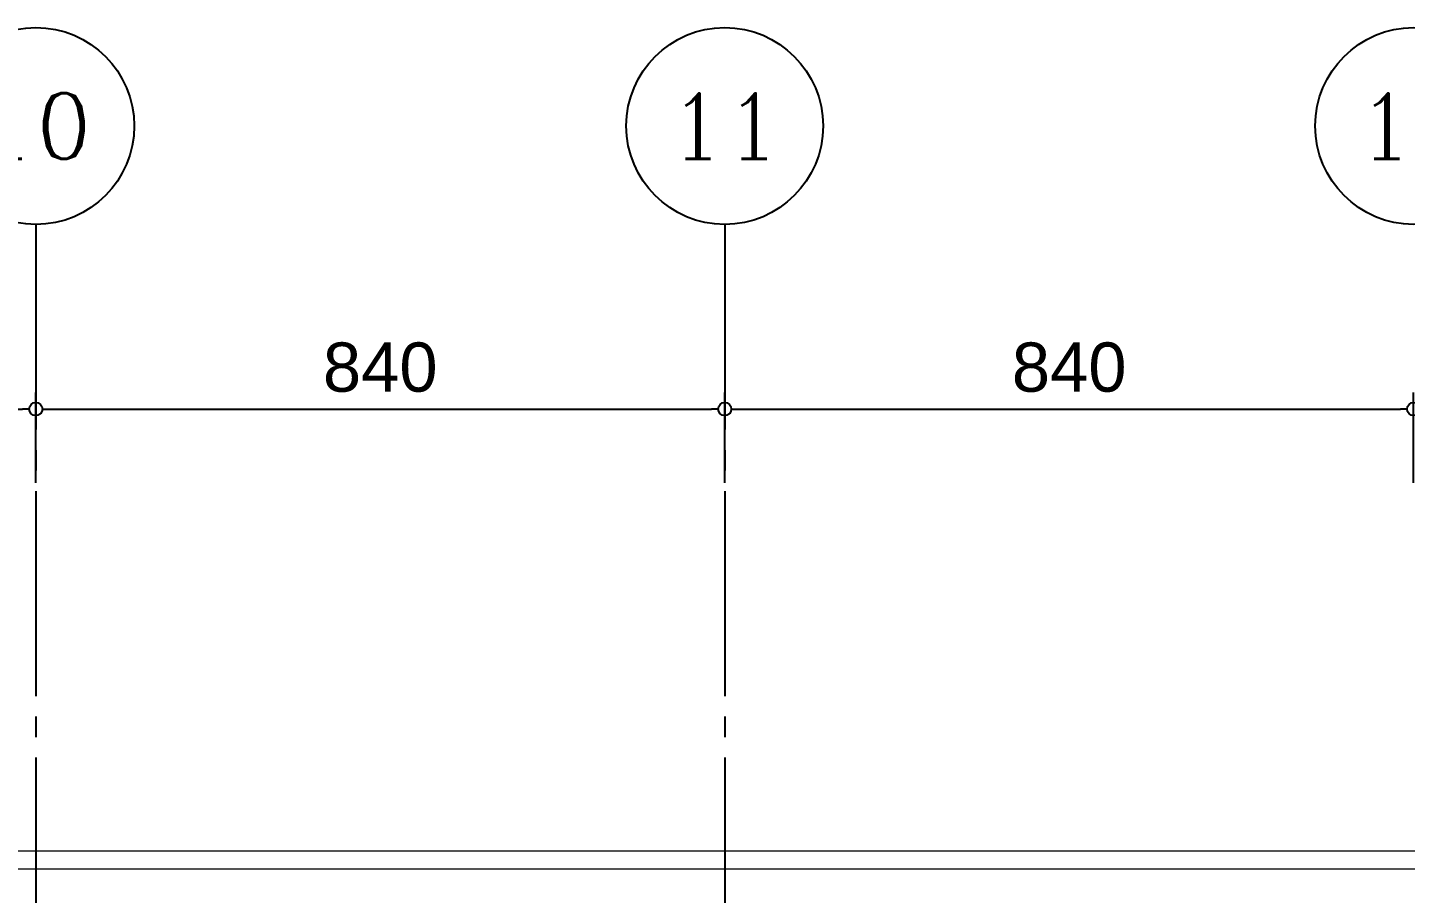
# Model space of a CAD drawing. Extents: x -18489 to 195597, y -1599 to 112111.
# Drawn here: x 7670 to 9350, y 28565 to 29621 of the extents above; entities that cross this region are included whole.
import ezdxf
from ezdxf.enums import TextEntityAlignment as Align
from ezdxf.xclip import XClip

# ---------------------------------------------------------------- set-up
doc = ezdxf.new("R2010")
doc.units = 0
doc.header["$LTSCALE"] = 100
doc.header["$XCLIPFRAME"] = 2
doc.linetypes.add('188K-SM-07-F10-MECH-CR PIPE-Y2257103$0$X-S-FAB_SL ALL$0$COL-CEN-LIN', pattern=[3.25, 2.5, -0.25, 0.25, -0.25])
doc.linetypes.add('188K-SM-07-F10-MECH-CR PIPE-Y2257103$0$X-S-FAB_SL ALL$0$Wipeout_Contour', pattern=[1, 0, -1])
for name, color, linetype in [('188K-SM-07-F10-MECH-CR PIPE-Y2257103$0$X-S-FAB_SL ALL$0$0-MC', 12, 'Continuous'), ('188K-SM-07-F10-MECH-CR PIPE-Y2257103$0$X-S-FAB_SL ALL$0$0-NC', 3, 'Continuous'), ('188K-SM-07-F10-MECH-CR PIPE-Y2257103$0$X-S-FAB_SL ALL$0$A-BLOCK', 7, 'Continuous'), ('188K-SM-07-F10-MECH-CR PIPE-Y2257103$0$X-S-FAB_SL ALL$0$A-ROOF', 7, 'Continuous'), ('188K-SM-07-F10-MECH-CR PIPE-Y2257103$0$X-S-FAB_SL ALL$0$ASP_1', 1, 'Continuous'), ('188K-SM-07-F10-MECH-CR PIPE-Y2257103$0$X-S-FAB_SL ALL$0$CCL', 15, '188K-SM-07-F10-MECH-CR PIPE-Y2257103$0$X-S-FAB_SL ALL$0$COL-CEN-LIN'), ('188K-SM-07-F10-MECH-CR PIPE-Y2257103$0$X-S-FAB_SL ALL$0$DIM', 15, 'Continuous'), ('188K-SM-07-F10-MECH-CR PIPE-Y2257103$0$X-S-FAB_SL ALL$0$Hattch', 7, 'Continuous')]:
    doc.layers.add(name, color=color, linetype=linetype)
doc.styles.add('188K-SM-07-F10-MECH-CR PIPE-Y2257103$0$X-S-FAB_SL ALL$0$COL-NUM', font='romanc')
doc.styles.add('188K-SM-07-F10-MECH-CR PIPE-Y2257103$0$X-S-FAB_SL ALL$0$DIM', font='', dxfattribs={"width": 0.8})
doc.styles.add('188K-SM-07-F10-MECH-CR PIPE-Y2257103$0$X-S-FAB_SL ALL$0$Gen-Text', font='arial.ttf', dxfattribs={"height": 2.5})
doc.styles.get('188K-SM-07-F10-MECH-CR PIPE-Y2257103$0$X-S-FAB_SL ALL$0$DIM').set_extended_font_data('MingLiU')
doc.dimstyles.new('188K-SM-07-F10-MECH-CR PIPE-Y2257103$0$X-S-FAB_SL ALL$0$CIRL', dxfattribs={"dimtxt": 50, "dimasz": 25, "dimexe": 16, "dimexo": 0, "dimgap": 6, "dimtad": 1, "dimdsep": 46, "dimtxsty": '188K-SM-07-F10-MECH-CR PIPE-Y2257103$0$X-S-FAB_SL ALL$0$DIM', "dimblk": '188K-SM-07-F10-MECH-CR PIPE-Y2257103$0$X-S-FAB_SL ALL$0$_DotBlank', "dimcen": 10, "dimdle": 16, "dimclrd": 256, "dimclre": 256, "dimclrt": 6, "dimadec": 0, "dimazin": 0, "dimtfac": 1, "dimtix": 1, "dimtmove": 2, "dimatfit": 3, "dimldrblk": '188K-SM-07-F10-MECH-CR PIPE-Y2257103$0$X-S-FAB_SL ALL$0$ARROW', "dimfxl": 1, "dimtolj": 1, "dimtzin": 0, "dimarcsym": 0})

# ---------------------------------------------------------------- blocks, each defined once
blk = doc.blocks.new('188K-SM-07-F10-MECH-CR PIPE-Y2257103$0$X-S-FAB_SL ALL$0$剖面元素_595_3', base_point=(23061.3, -8263.1))
at = {"layer": '188K-SM-07-F10-MECH-CR PIPE-Y2257103$0$X-S-FAB_SL ALL$0$A-ROOF', "color": 6, "lineweight": 0}
blk.add_line((35728.8, -5977.3), (24863.8, -5977.3), dxfattribs=at)
at = {"color": 254, "linetype": '188K-SM-07-F10-MECH-CR PIPE-Y2257103$0$X-S-FAB_SL ALL$0$Wipeout_Contour', "lineweight": 0, "ltscale": 123706.451728}
blk.add_wipeout([(24906.3, -6027.7), (35728.8, -6027.7), (35728.8, -5999.1), (24906.3, -5999.1)], dxfattribs=at).dxf.layer = '188K-SM-07-F10-MECH-CR PIPE-Y2257103$0$X-S-FAB_SL ALL$0$Hattch'
at = {"layer": '188K-SM-07-F10-MECH-CR PIPE-Y2257103$0$X-S-FAB_SL ALL$0$A-ROOF', "color": 6, "lineweight": 0}
blk.add_line((35728.8, -5999.1), (24863.8, -5999.1), dxfattribs=at)
blk = doc.blocks.new('188K-SM-07-F10-MECH-CR PIPE-Y2257103$0$X-S-FAB_SL ALL$0$A$C2e9ab586')
at = {"layer": '188K-SM-07-F10-MECH-CR PIPE-Y2257103$0$X-S-FAB_SL ALL$0$A-ROOF', "lineweight": 0}
blk.add_blockref('188K-SM-07-F10-MECH-CR PIPE-Y2257103$0$X-S-FAB_SL ALL$0$剖面元素_595_3', (-28106.4, 285), dxfattribs=at)
blk = doc.blocks.new('188K-SM-07-F10-MECH-CR PIPE-Y2257103$0$X-S-FAB_SL ALL$0$cn-y')
at = {"layer": '188K-SM-07-F10-MECH-CR PIPE-Y2257103$0$X-S-FAB_SL ALL$0$0-MC'}
blk.add_circle((-50, 0), 50, dxfattribs=at)
at = {"layer": '188K-SM-07-F10-MECH-CR PIPE-Y2257103$0$X-S-FAB_SL ALL$0$0-NC', "style": '188K-SM-07-F10-MECH-CR PIPE-Y2257103$0$X-S-FAB_SL ALL$0$COL-NUM'}
blk.add_attdef('GRID-Y', text='', height=50, dxfattribs=at).set_placement((-50, 0), align=Align.MIDDLE_CENTER)
blk = doc.blocks.new('188K-SM-07-F10-MECH-CR PIPE-Y2257103$0$X-S-FAB_SL ALL$0$_DotBlank')
at = {"color": 0, "linetype": 'ByBlock', "lineweight": -2}
blk.add_line((-0.5, 0), (-1, 0), dxfattribs=at)
blk.add_circle((0, 0), 0.5, dxfattribs=at)
blk = doc.blocks.new('*D1872')
at = {"layer": '188K-SM-07-F10-MECH-CR PIPE-Y2257103$0$X-S-FAB_SL ALL$0$DIM', "lineweight": -2, "transparency": 16777216}
for p, q in [((2366.5, -76069.9), (2366.5, -75959.9)), ((3206.5, -76069.9), (3206.5, -75959.9)), ((2382.5, -75979.9), (3190.5, -75979.9))]:
    blk.add_line(p, q, dxfattribs=at)
at = {"layer": 'DefPoints', "color": 0, "transparency": 16777216}
for p in [(3206.5, -75979.9), (2366.5, -76069.9), (3206.5, -76069.9)]:
    blk.add_point(p, dxfattribs=at)
at = {"layer": '188K-SM-07-F10-MECH-CR PIPE-Y2257103$0$X-S-FAB_SL ALL$0$DIM', "lineweight": -2, "transparency": 16777216, "xscale": 16, "yscale": 16, "zscale": 16, "rotation": 180}
blk.add_blockref('188K-SM-07-F10-MECH-CR PIPE-Y2257103$0$X-S-FAB_SL ALL$0$_DotBlank', (2366.5, -75979.9), dxfattribs=at)
at = {"layer": '188K-SM-07-F10-MECH-CR PIPE-Y2257103$0$X-S-FAB_SL ALL$0$DIM', "lineweight": -2, "transparency": 16777216, "xscale": 16, "yscale": 16, "zscale": 16}
blk.add_blockref('188K-SM-07-F10-MECH-CR PIPE-Y2257103$0$X-S-FAB_SL ALL$0$_DotBlank', (3206.5, -75979.9), dxfattribs=at)
at = {"layer": '188K-SM-07-F10-MECH-CR PIPE-Y2257103$0$X-S-FAB_SL ALL$0$DIM', "color": 6, "transparency": 16777216, "insert": (2786.5, -75929.2), "char_height": 2.5, "attachment_point": 5, "style": '188K-SM-07-F10-MECH-CR PIPE-Y2257103$0$X-S-FAB_SL ALL$0$Gen-Text'}
blk.add_mtext('\\A1;{\\H24x;840}', dxfattribs=at)
blk = doc.blocks.new('188K-SM-07-F10-MECH-CR PIPE-Y2257103$0$X-S-FAB_SL ALL$0$ARROW')
at = {"color": 3}
blk.add_solid([(0, 0), (-2.4, -0.4), (-2.4, 0.4)], dxfattribs=at)
blk = doc.blocks.new('*D1873')
at = {"layer": '188K-SM-07-F10-MECH-CR PIPE-Y2257103$0$X-S-FAB_SL ALL$0$DIM', "lineweight": -2, "transparency": 16777216}
for p, q in [((3206.5, -76069.9), (3206.5, -75959.9)), ((4046.5, -76069.9), (4046.5, -75959.9)), ((3222.5, -75979.9), (4030.5, -75979.9))]:
    blk.add_line(p, q, dxfattribs=at)
at = {"layer": 'DefPoints', "color": 0, "transparency": 16777216}
for p in [(4046.5, -75979.9), (3206.5, -76069.9), (4046.5, -76069.9)]:
    blk.add_point(p, dxfattribs=at)
at = {"layer": '188K-SM-07-F10-MECH-CR PIPE-Y2257103$0$X-S-FAB_SL ALL$0$DIM', "lineweight": -2, "transparency": 16777216, "xscale": 16, "yscale": 16, "zscale": 16, "rotation": 180}
blk.add_blockref('188K-SM-07-F10-MECH-CR PIPE-Y2257103$0$X-S-FAB_SL ALL$0$_DotBlank', (3206.5, -75979.9), dxfattribs=at)
at = {"layer": '188K-SM-07-F10-MECH-CR PIPE-Y2257103$0$X-S-FAB_SL ALL$0$DIM', "lineweight": -2, "transparency": 16777216, "xscale": 16, "yscale": 16, "zscale": 16}
blk.add_blockref('188K-SM-07-F10-MECH-CR PIPE-Y2257103$0$X-S-FAB_SL ALL$0$_DotBlank', (4046.5, -75979.9), dxfattribs=at)
at = {"layer": '188K-SM-07-F10-MECH-CR PIPE-Y2257103$0$X-S-FAB_SL ALL$0$DIM', "color": 6, "transparency": 16777216, "insert": (3626.5, -75929.2), "char_height": 2.5, "attachment_point": 5, "style": '188K-SM-07-F10-MECH-CR PIPE-Y2257103$0$X-S-FAB_SL ALL$0$Gen-Text'}
blk.add_mtext('\\A1;{\\H24x;840}', dxfattribs=at)
blk = doc.blocks.new('*D1874')
at = {"layer": '188K-SM-07-F10-MECH-CR PIPE-Y2257103$0$X-S-FAB_SL ALL$0$DIM', "lineweight": -2, "transparency": 16777216}
for p, q in [((4046.5, -76069.9), (4046.5, -75959.9)), ((4886.5, -76069.9), (4886.5, -75959.9)), ((4062.5, -75979.9), (4870.5, -75979.9))]:
    blk.add_line(p, q, dxfattribs=at)
at = {"layer": 'DefPoints', "color": 0, "transparency": 16777216}
for p in [(4886.5, -75979.9), (4046.5, -76069.9), (4886.5, -76069.9)]:
    blk.add_point(p, dxfattribs=at)
at = {"layer": '188K-SM-07-F10-MECH-CR PIPE-Y2257103$0$X-S-FAB_SL ALL$0$DIM', "lineweight": -2, "transparency": 16777216, "xscale": 16, "yscale": 16, "zscale": 16, "rotation": 180}
blk.add_blockref('188K-SM-07-F10-MECH-CR PIPE-Y2257103$0$X-S-FAB_SL ALL$0$_DotBlank', (4046.5, -75979.9), dxfattribs=at)
at = {"layer": '188K-SM-07-F10-MECH-CR PIPE-Y2257103$0$X-S-FAB_SL ALL$0$DIM', "lineweight": -2, "transparency": 16777216, "xscale": 16, "yscale": 16, "zscale": 16}
blk.add_blockref('188K-SM-07-F10-MECH-CR PIPE-Y2257103$0$X-S-FAB_SL ALL$0$_DotBlank', (4886.5, -75979.9), dxfattribs=at)
at = {"layer": '188K-SM-07-F10-MECH-CR PIPE-Y2257103$0$X-S-FAB_SL ALL$0$DIM', "color": 6, "transparency": 16777216, "insert": (4466.5, -75929.2), "char_height": 2.5, "attachment_point": 5, "style": '188K-SM-07-F10-MECH-CR PIPE-Y2257103$0$X-S-FAB_SL ALL$0$Gen-Text'}
blk.add_mtext('\\A1;{\\H24x;840}', dxfattribs=at)
blk = doc.blocks.new('188K-SM-07-F10-MECH-CR PIPE-Y2257103$0$X-S-FAB_SL ALL$0$A$Ceb448ab1')
at = {"layer": '188K-SM-07-F10-MECH-CR PIPE-Y2257103$0$X-S-FAB_SL ALL$0$CCL'}
for p, q in [((7680, 3600), (7680, 0)), ((8520, 3600), (8520, 0))]:
    blk.add_line(p, q, dxfattribs=at)
at = {"layer": '188K-SM-07-F10-MECH-CR PIPE-Y2257103$0$X-S-FAB_SL ALL$0$A-BLOCK'}
ref = blk.add_blockref('188K-SM-07-F10-MECH-CR PIPE-Y2257103$0$X-S-FAB_SL ALL$0$cn-y', (7800, 3720), dxfattribs=dict(at, xscale=2.399999999999997, yscale=2.399999999999997, zscale=2.399999999999997))
ref.add_attrib('GRID-Y', '10', dxfattribs={"layer": '188K-SM-07-F10-MECH-CR PIPE-Y2257103$0$X-S-FAB_SL ALL$0$0-NC', "height": 80, "style": '188K-SM-07-F10-MECH-CR PIPE-Y2257103$0$X-S-FAB_SL ALL$0$COL-NUM'}).set_placement((7680, 3720), align=Align.MIDDLE_CENTER)
ref = blk.add_blockref('188K-SM-07-F10-MECH-CR PIPE-Y2257103$0$X-S-FAB_SL ALL$0$cn-y', (8640, 3720), dxfattribs=dict(at, xscale=2.399999999999997, yscale=2.399999999999997, zscale=2.399999999999997))
ref.add_attrib('GRID-Y', '11', dxfattribs={"layer": '188K-SM-07-F10-MECH-CR PIPE-Y2257103$0$X-S-FAB_SL ALL$0$0-NC', "height": 80, "style": '188K-SM-07-F10-MECH-CR PIPE-Y2257103$0$X-S-FAB_SL ALL$0$COL-NUM'}).set_placement((8520, 3720), align=Align.MIDDLE_CENTER)
ref = blk.add_blockref('188K-SM-07-F10-MECH-CR PIPE-Y2257103$0$X-S-FAB_SL ALL$0$cn-y', (9480, 3720), dxfattribs=dict(at, xscale=2.399999999999997, yscale=2.399999999999997, zscale=2.399999999999997))
ref.add_attrib('GRID-Y', '12', dxfattribs={"layer": '188K-SM-07-F10-MECH-CR PIPE-Y2257103$0$X-S-FAB_SL ALL$0$0-NC', "height": 80, "style": '188K-SM-07-F10-MECH-CR PIPE-Y2257103$0$X-S-FAB_SL ALL$0$COL-NUM'}).set_placement((9360, 3720), align=Align.MIDDLE_CENTER)
at = {"layer": '188K-SM-07-F10-MECH-CR PIPE-Y2257103$0$X-S-FAB_SL ALL$0$DIM'}
for base, p1, p2, picture, middle in [((7680, 3375), (6840, 3285), (7680, 3285), '*D1872', (7260, 3425.634)), ((8520, 3375), (7680, 3285), (8520, 3285), '*D1873', (8100, 3425.634)), ((9360, 3375), (8520, 3285), (9360, 3285), '*D1874', (8940, 3425.634))]:
    dim = blk.add_linear_dim(base=base, p1=p1, p2=p2, text='{\\H24x;<>}', dimstyle='188K-SM-07-F10-MECH-CR PIPE-Y2257103$0$X-S-FAB_SL ALL$0$CIRL', override={"dimtxt": 60, "dimasz": 16, "dimexe": 20, "dimgap": 20, "dimtxsty": '188K-SM-07-F10-MECH-CR PIPE-Y2257103$0$X-S-FAB_SL ALL$0$Gen-Text'}, dxfattribs=at)
    dim.commit()
    dim.dimension.update_dxf_attribs({"geometry": picture, "text_midpoint": middle, "insert": (4473.521, 79354.854)})
blk = doc.blocks.new('188K-SM-07-F10-MECH-CR PIPE-Y2257103$0$X-S-FAB_SL ALL')
at = {"layer": '188K-SM-07-F10-MECH-CR PIPE-Y2257103$0$X-S-FAB_SL ALL$0$ASP_1'}
blk.add_blockref('188K-SM-07-F10-MECH-CR PIPE-Y2257103$0$X-S-FAB_SL ALL$0$A$C2e9ab586', (23632.864, -73288.977), dxfattribs=at)
at = {"layer": '188K-SM-07-F10-MECH-CR PIPE-Y2257103$0$X-S-FAB_SL ALL$0$CCL'}
blk.add_blockref('188K-SM-07-F10-MECH-CR PIPE-Y2257103$0$X-S-FAB_SL ALL$0$A$Ceb448ab1', (-4473.521, -73553.977), dxfattribs=at)
blk = doc.blocks.new('188K-SM-07-F10-MECH-CR PIPE-Y2257103')
ref = blk.add_blockref('188K-SM-07-F10-MECH-CR PIPE-Y2257103$0$X-S-FAB_SL ALL', (4473.521, 99334.763))
XClip(ref).set_block_clipping_path([(-7553.4648570136, -75341.9369645483), (24026.2025623869, -67725.7696244382)])

msp = doc.modelspace()

# ---------------------------------------------------------------- block references
msp.add_blockref('188K-SM-07-F10-MECH-CR PIPE-Y2257103', (0, 0))

doc.saveas('drawing.dxf')
